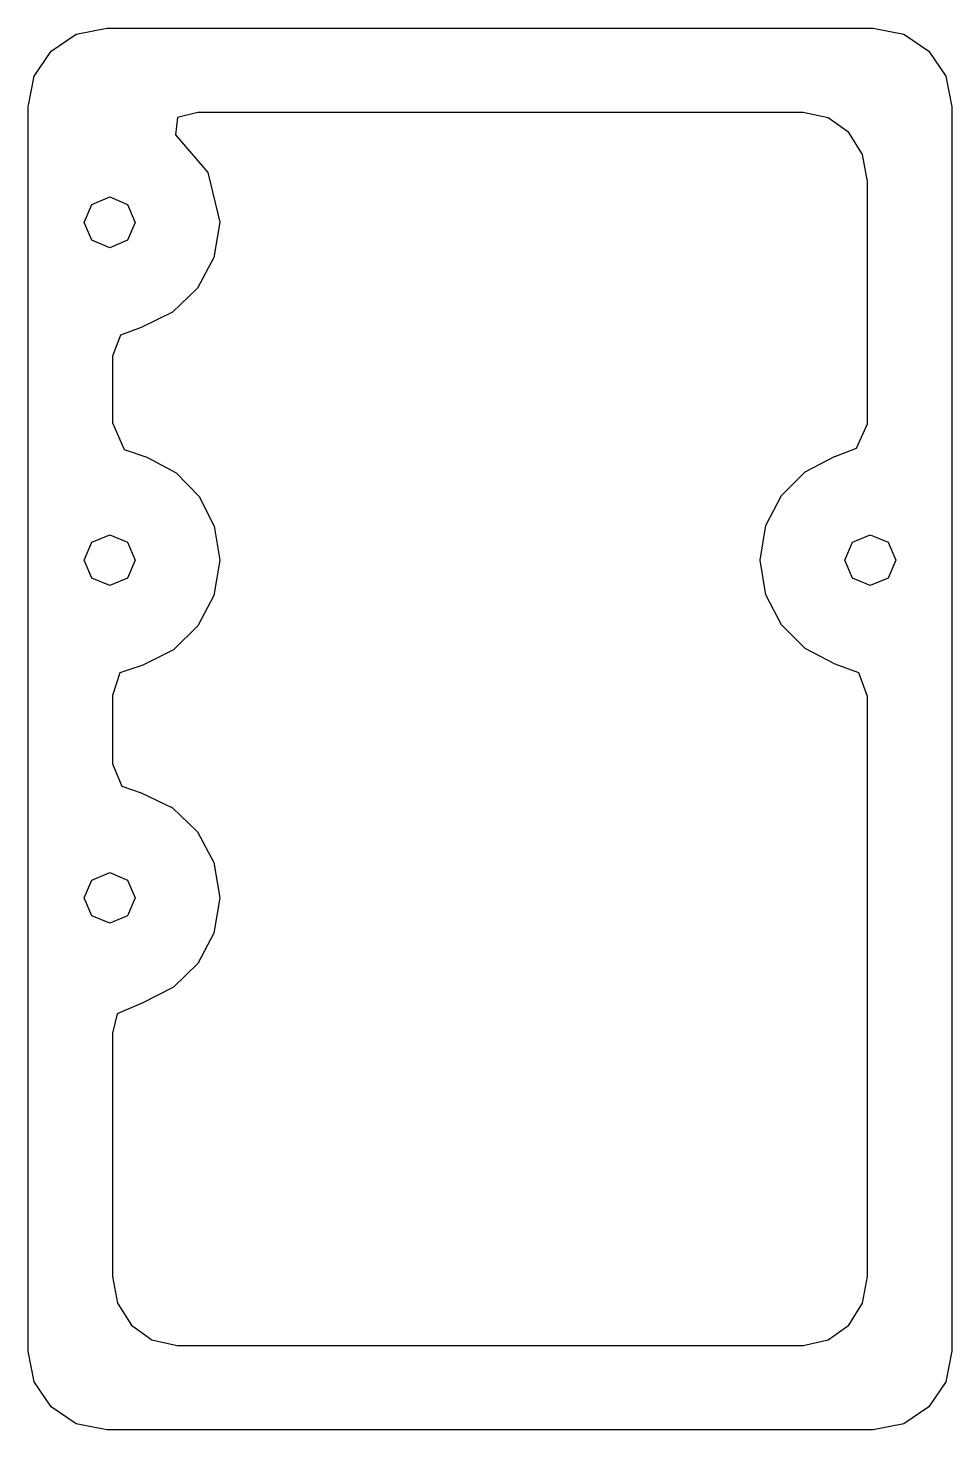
# Model space of a CAD drawing. Extents: x 97.6 to 114, y 134.3 to 159.2.
import ezdxf

# ---------------------------------------------------------------- set-up
doc = ezdxf.new("R2010")
doc.units = 0

msp = doc.modelspace()

# ---------------------------------------------------------------- linework, layer by layer
at = {"layer": 'Layer 1', "color": 4}
for p, q in [((98.485504, 159.096121), (99.030262, 159.205562)), ((99.030262, 159.205562), (112.636404, 159.205562)), ((99.030262, 159.205562), (99.030262, 159.205562)), ((112.636404, 159.205562), (113.181163, 159.096121)), ((98.041586, 158.797309), (98.485504, 159.096121)), ((113.181163, 159.096121), (113.625081, 158.797309)), ((97.742774, 158.353391), (98.041586, 158.797309)), ((113.625081, 158.797309), (113.923893, 158.353391)), ((97.633333, 157.808632), (97.742774, 158.353391)), ((113.923893, 158.353391), (114.033334, 157.808632)), ((97.633333, 135.702493), (97.633333, 157.808632)), ((100.647985, 157.706705), (100.287554, 157.615234)), ((111.390083, 157.706705), (100.647985, 157.706705)), ((111.835992, 157.610875), (111.390083, 157.706705)), ((114.033334, 157.808632), (114.033334, 135.702493)), ((100.287554, 157.615234), (100.25111, 157.30983)), ((112.200471, 157.349), (111.835992, 157.610875)), ((100.25111, 157.30983), (100.821943, 156.640637)), ((112.446387, 156.959502), (112.200471, 157.349)), ((112.536611, 156.480802), (112.446387, 156.959502)), ((100.821943, 156.640637), (101.036041, 155.757608)), ((112.536611, 152.176913), (112.536611, 156.480802)), ((98.763849, 156.072806), (99.082047, 156.204608)), ((99.082047, 156.204608), (99.400245, 156.072806)), ((98.632047, 155.754608), (98.763849, 156.072806)), ((99.400245, 156.072806), (99.532048, 155.754608)), ((98.763849, 155.436409), (98.632047, 155.754608)), ((99.532048, 155.754608), (99.400245, 155.436409)), ((99.532048, 155.754608), (99.532048, 155.754608)), ((101.036041, 155.757608), (100.931327, 155.127874)), ((99.082047, 155.304607), (98.763849, 155.436409)), ((99.400245, 155.436409), (99.082047, 155.304607)), ((100.931327, 155.127874), (100.64068, 154.583135)), ((100.64068, 154.583135), (100.199346, 154.158201)), ((100.199346, 154.158201), (99.642569, 153.887885)), ((99.642569, 153.887885), (99.274721, 153.752826)), ((99.274721, 153.752826), (99.131041, 153.376358)), ((99.131041, 153.376358), (99.131041, 152.194552)), ((99.131041, 152.194552), (99.341452, 151.719628)), ((112.33774, 151.742101), (112.536611, 152.176913)), ((99.341452, 151.719628), (99.739583, 151.58601)), ((111.972166, 151.603649), (112.33774, 151.742101)), ((99.739583, 151.58601), (100.259644, 151.303671)), ((111.429332, 151.325772), (111.963333, 151.603649)), ((111.963333, 151.603649), (111.972166, 151.603649)), ((100.259644, 151.303671), (100.670025, 150.883662)), ((111.007761, 150.90278), (111.429332, 151.325772)), ((110.731041, 150.367201), (111.007761, 150.90278)), ((100.670025, 150.883662), (100.939299, 150.356215)), ((98.763849, 150.072276), (99.082047, 150.204078)), ((98.763849, 150.072276), (99.082047, 150.204078)), ((99.082047, 150.204078), (99.400245, 150.072276)), ((99.082047, 150.204078), (99.400245, 150.072276)), ((100.939299, 150.356215), (101.036041, 149.751566)), ((110.631597, 149.751566), (110.731041, 150.367201)), ((112.26642, 150.072276), (112.584619, 150.204078)), ((112.584619, 150.204078), (112.902816, 150.072276)), ((98.632047, 149.754078), (98.763849, 150.072276)), ((98.632047, 149.754078), (98.763849, 150.072276)), ((99.400245, 150.072276), (99.532048, 149.754078)), ((99.400245, 150.072276), (99.532048, 149.754078)), ((112.134619, 149.754078), (112.26642, 150.072276)), ((112.902816, 150.072276), (113.034617, 149.754078)), ((98.763849, 149.43588), (98.632047, 149.754078)), ((98.763849, 149.43588), (98.632047, 149.754078)), ((99.532048, 149.754078), (99.400245, 149.43588)), ((99.532048, 149.754078), (99.400245, 149.43588)), ((99.532048, 149.754078), (99.532048, 149.754078)), ((99.532048, 149.754078), (99.532048, 149.754078)), ((101.036041, 149.751566), (100.933489, 149.128636)), ((110.731266, 149.137916), (110.631597, 149.751566)), ((112.26642, 149.43588), (112.134619, 149.754078)), ((113.034617, 149.754078), (112.902816, 149.43588)), ((113.034617, 149.754078), (113.034617, 149.754078)), ((99.082047, 149.304077), (98.763849, 149.43588)), ((99.082047, 149.304077), (98.763849, 149.43588)), ((99.400245, 149.43588), (99.082047, 149.304077)), ((99.400245, 149.43588), (99.082047, 149.304077)), ((112.584619, 149.304077), (112.26642, 149.43588)), ((112.902816, 149.43588), (112.584619, 149.304077)), ((100.933489, 149.128636), (100.648653, 148.588452)), ((111.008361, 148.605528), (110.731266, 149.137916)), ((100.648653, 148.588452), (100.215756, 148.164599)), ((111.430007, 148.185343), (111.008361, 148.605528)), ((100.215756, 148.164599), (99.669027, 147.890663)), ((111.963333, 147.908302), (111.430007, 148.185343)), ((112.378555, 147.753102), (111.963333, 147.908302)), ((99.264696, 147.750856), (99.131041, 147.352677)), ((99.669027, 147.890663), (99.264696, 147.750856)), ((112.536597, 147.335038), (112.378555, 147.753102)), ((99.131041, 147.352677), (99.131041, 146.135594)), ((112.536597, 137.033927), (112.536597, 147.335038)), ((99.131041, 146.135594), (99.295599, 145.739988)), ((99.295599, 145.739988), (99.642569, 145.624066)), ((99.642569, 145.624066), (100.199346, 145.35375)), ((100.199346, 145.35375), (100.64068, 144.928816)), ((100.64068, 144.928816), (100.931327, 144.384076)), ((98.763849, 144.072199), (99.082047, 144.204)), ((99.082047, 144.204), (99.400245, 144.072199)), ((100.931327, 144.384076), (101.036041, 143.754344)), ((98.632047, 143.753999), (98.763849, 144.072199)), ((99.400245, 144.072199), (99.532048, 143.753999)), ((98.763849, 143.435803), (98.632047, 143.753999)), ((99.532048, 143.753999), (99.400245, 143.435803)), ((99.532048, 143.753999), (99.532048, 143.753999)), ((101.036041, 143.754344), (100.933489, 143.131413)), ((99.082047, 143.304002), (98.763849, 143.435803)), ((99.400245, 143.435803), (99.082047, 143.304002)), ((100.933489, 143.131413), (100.648653, 142.591229)), ((100.648653, 142.591229), (100.215756, 142.167377)), ((100.215756, 142.167377), (99.669027, 141.893441)), ((99.216561, 141.699196), (99.131041, 141.355455)), ((99.669027, 141.893441), (99.216561, 141.699196)), ((99.131041, 141.355455), (99.131041, 137.033927)), ((99.131041, 137.033927), (99.221264, 136.555228)), ((112.446373, 136.555228), (112.536597, 137.033927)), ((99.221264, 136.555228), (99.46718, 136.16573)), ((112.200456, 136.16573), (112.446373, 136.555228)), ((99.46718, 136.16573), (99.831658, 135.903854)), ((111.835978, 135.903854), (112.200456, 136.16573)), ((99.831658, 135.903854), (100.277569, 135.808024)), ((100.277569, 135.808024), (111.390069, 135.808024)), ((111.390069, 135.808024), (111.835978, 135.903854)), ((97.742774, 135.157734), (97.633333, 135.702493)), ((114.033334, 135.702493), (113.923893, 135.157734)), ((98.041586, 134.713816), (97.742774, 135.157734)), ((113.923893, 135.157734), (113.625081, 134.713816)), ((98.485504, 134.415004), (98.041586, 134.713816)), ((113.625081, 134.713816), (113.181163, 134.415004)), ((99.030262, 134.305563), (98.485504, 134.415004)), ((112.636404, 134.305563), (99.030262, 134.305563)), ((113.181163, 134.415004), (112.636404, 134.305563))]:
    msp.add_line(p, q, dxfattribs=at)

doc.saveas('drawing.dxf')
